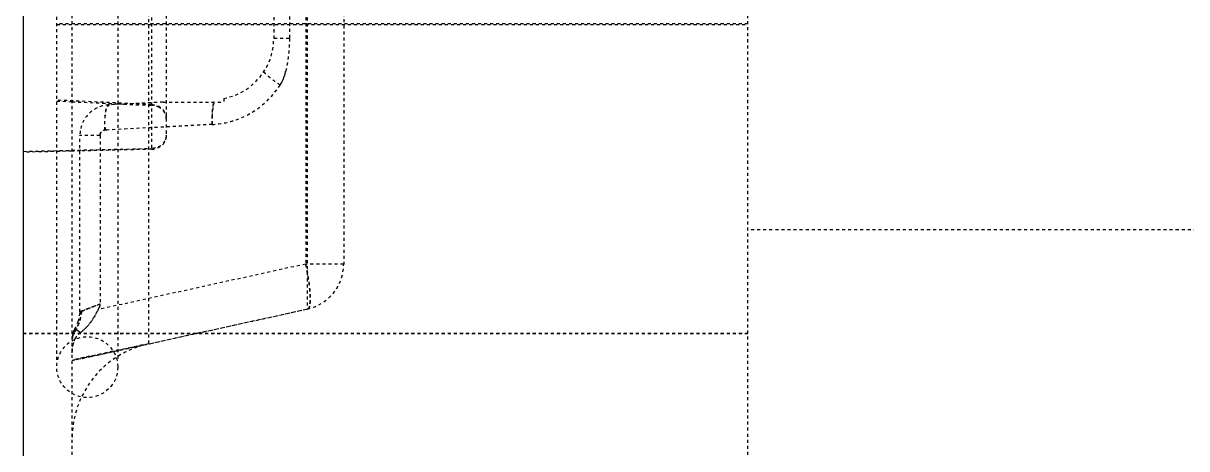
# Model space of a CAD drawing. Header units: millimetres. Extents: x 2748 to 3320, y 1427 to 1884.
# Drawn here: x 3199.16 to 3237.53, y 1583.32 to 1597.34 of the extents above; entities that cross this region are included whole.
import ezdxf

# ---------------------------------------------------------------- set-up
doc = ezdxf.new("R2010")
doc.units = ezdxf.units.MM
doc.linetypes.add('HIDDEN', pattern=[0.2, 0.1, -0.1])
doc.layers.add('21', color=7, linetype='Continuous')

msp = doc.modelspace()

# ---------------------------------------------------------------- linework, layer by layer
at = {"layer": '21', "color": 8, "linetype": 'HIDDEN'}
for p, q in [((3200.269, 1586.253), (3200.269, 1773.081)), ((3202.279, 1759.399), (3202.279, 1586.253)), ((3203.407, 1646.734), (3203.394, 1593.191)), ((3203.881, 1646.605), (3203.881, 1593.632)), ((3200.771, 1579.116), (3200.771, 1615.899)), ((3209.729, 1615.476), (3209.729, 1589.407)), ((3203.306, 1586.783), (3203.306, 1613.475)), ((3208.529, 1613.337), (3208.529, 1587.926)), ((3208.477, 1613.148), (3208.477, 1589.407)), ((3207.424, 1612.745), (3207.424, 1596.846)), ((3207.938, 1612.765), (3207.939, 1596.846)), ((3223.06, 1561.116), (3223.06, 1598.961)), ((3223.06, 1597.331), (3200.269, 1597.331)), ((3200.269, 1597.303), (3223.06, 1597.303)), ((3207.938, 1596.846), (3207.424, 1596.846)), ((3205.774, 1594.869), (3205.774, 1594.747)), ((3203.407, 1594.665), (3200.269, 1594.811)), ((3200.269, 1594.782), (3200.771, 1594.759)), ((3200.771, 1594.759), (3201.986, 1594.702)), ((3203.774, 1594.747), (3201.984, 1594.653)), ((3201.986, 1594.702), (3202.48, 1594.68)), ((3202.48, 1594.68), (3203.407, 1594.637)), ((3203.774, 1594.747), (3205.774, 1594.747)), ((3205.392, 1594.008), (3201.838, 1593.822)), ((3201.031, 1587.832), (3201.031, 1593.65)), ((3201.694, 1593.65), (3201.031, 1593.65)), ((3201.694, 1593.65), (3201.694, 1588.093)), ((3199.164, 1593.122), (3203.394, 1593.219)), ((3200.771, 1593.13), (3199.164, 1593.093)), ((3201.043, 1593.136), (3200.771, 1593.13)), ((3203.394, 1593.191), (3201.043, 1593.136)), ((3269.864, 1590.538), (3223.06, 1590.538)), ((3208.477, 1589.407), (3201.636, 1587.908)), ((3209.729, 1589.407), (3208.477, 1589.407)), ((3200.771, 1586.227), (3208.54, 1587.927)), ((3203.369, 1586.794), (3208.529, 1587.926)), ((3208.541, 1587.927), (3208.529, 1587.926)), ((3200.82, 1587.192), (3200.771, 1586.955)), ((3200.869, 1587.284), (3200.82, 1587.192)), ((3199.164, 1587.133), (3223.06, 1587.133)), ((3223.06, 1587.106), (3199.164, 1587.106)), ((3203.306, 1586.78), (3203.369, 1586.794)), ((3203.306, 1586.782), (3200.771, 1586.243)), ((3201.409, 1586.379), (3202.112, 1586.529)), ((3201.415, 1586.367), (3202.165, 1586.531)), ((3202.112, 1586.529), (3202.166, 1586.54)), ((3202.165, 1586.531), (3203.306, 1586.78)), ((3202.166, 1586.54), (3203.306, 1586.782)), ((3200.771, 1586.243), (3200.901, 1586.271)), ((3200.771, 1586.227), (3200.907, 1586.257)), ((3200.901, 1586.271), (3201.409, 1586.379)), ((3200.907, 1586.257), (3201.415, 1586.367))]:
    msp.add_line(p, q, dxfattribs=at)
at = {"layer": '21', "color": 7, "linetype": 'Continuous'}
msp.add_line((3199.164, 1657.251), (3199.164, 1507.826), dxfattribs=at)
at = {"layer": '21', "color": 8, "linetype": 'HIDDEN'}
msp.add_lwpolyline([(3201.031, 1587.832), (3201.03, 1587.803), (3200.976, 1587.525), (3200.866, 1587.286)], dxfattribs=at)
msp.add_circle((3201.274, 1586.01), 1.005, dxfattribs=at)
for centre, radius, start, end in [((3205.414, 1596.846), 2.01, 280.3231, 0), ((3205.243, 1596.849), 2.845, 273.0011, 327.1605), ((3205.237, 1596.877), 2.873, 273.0969, 291.1117), ((3202.028, 1593.649), 0.996, 171.043, 179.9577), ((3208.215, 1589.407), 1.514, 281.9649, 359.979), ((2643.465, 4149.823), 2623.473, 282.264843, 282.438292), ((3206.563, 1594.552), 9.232, 232.9344, 233.3151), ((3201.355, 1586.905), 0.585, 154.4284, 166.6818), ((3203.973, 1583.651), 3.201, 102.0251, 180.0125)]:
    msp.add_arc(centre, radius, start, end, dxfattribs=at)
for points, knots in [([(3207.939, 1596.846), (3207.938, 1596.582), (3207.91, 1596.184), (3207.802, 1595.667), (3207.705, 1595.417), (3207.633, 1595.306)], [0, 0, 0, 0, 0.499775, 0.750459, 1, 1, 1, 1]), ([(3207.633, 1595.306), (3207.557, 1595.359), (3207.42, 1595.457), (3207.265, 1595.577), (3207.173, 1595.658), (3207.13, 1595.702), (3207.108, 1595.73), (3207.1, 1595.751), (3207.103, 1595.756)], [0, 0, 0, 0, 0.395001, 0.7194, 0.836729, 0.921308, 0.974349, 1, 1, 1, 1]), ([(3207.633, 1595.306), (3207.556, 1595.36), (3207.418, 1595.459), (3207.248, 1595.59), (3207.146, 1595.684), (3207.107, 1595.731), (3207.1, 1595.752), (3207.103, 1595.756)], [0, 0, 0, 0, 0.40088, 0.725422, 0.923694, 0.975087, 1, 1, 1, 1]), ([(3201.983, 1594.654), (3201.76, 1594.642), (3201.307, 1594.458), (3201.078, 1594.026), (3201.043, 1593.804)], [0, 0, 0, 0, 0.499683, 1, 1, 1, 1]), ([(3201.877, 1593.824), (3201.869, 1593.879), (3201.86, 1593.988), (3201.848, 1594.145), (3201.866, 1594.287), (3201.879, 1594.409), (3201.888, 1594.5), (3201.914, 1594.558), (3201.935, 1594.591), (3201.96, 1594.618), (3201.973, 1594.637), (3202.005, 1594.651), (3201.988, 1594.654), (3201.984, 1594.653)], [0, 0, 0, 0, 0.191579, 0.371437, 0.535411, 0.677159, 0.79339, 0.84417, 0.890361, 0.930362, 0.962995, 0.985047, 1, 1, 1, 1]), ([(3201.855, 1593.823), (3201.853, 1593.931), (3201.854, 1594.127), (3201.878, 1594.391), (3201.906, 1594.552), (3201.955, 1594.652), (3201.983, 1594.653)], [0, 0, 0, 0, 0.379273, 0.690981, 0.901462, 1, 1, 1, 1]), ([(3203.407, 1594.665), (3203.529, 1594.66), (3203.769, 1594.572), (3203.881, 1594.335), (3203.881, 1594.224)], [0, 0, 0, 0, 0.523357, 1, 1, 1, 1]), ([(3203.881, 1594.195), (3203.881, 1594.27), (3203.834, 1594.425), (3203.714, 1594.533), (3203.645, 1594.571)], [0, 0, 0, 0, 0.485192, 1, 1, 1, 1]), ([(3205.391, 1594.008), (3205.388, 1594.153), (3205.391, 1594.357), (3205.419, 1594.604), (3205.439, 1594.706), (3205.453, 1594.747)], [0, 0, 0, 0, 0.583369, 0.822538, 1, 1, 1, 1]), ([(3205.416, 1594.569), (3205.413, 1594.55), (3205.403, 1594.466), (3205.397, 1594.381), (3205.394, 1594.315)], [0, 0, 0, 0, 0.227707, 1, 1, 1, 1]), ([(3205.453, 1594.747), (3205.449, 1594.736), (3205.432, 1594.677), (3205.422, 1594.617), (3205.416, 1594.569)], [0, 0, 0, 0, 0.205424, 1, 1, 1, 1]), ([(3205.394, 1594.315), (3205.393, 1594.29), (3205.39, 1594.188), (3205.39, 1594.085), (3205.391, 1594.008)], [0, 0, 0, 0, 0.244811, 1, 1, 1, 1]), ([(3201.929, 1593.826), (3201.875, 1593.83), (3201.755, 1593.82), (3201.694, 1593.704), (3201.694, 1593.65)], [0, 0, 0, 0, 0.501497, 1, 1, 1, 1]), ([(3201.694, 1593.65), (3201.694, 1593.69), (3201.724, 1593.769), (3201.798, 1593.82), (3201.838, 1593.822)], [0, 0, 0, 0, 0.500891, 1, 1, 1, 1]), ([(3203.881, 1593.661), (3203.881, 1593.605), (3203.855, 1593.488), (3203.709, 1593.292), (3203.518, 1593.222), (3203.394, 1593.219)], [0, 0, 0, 0, 0.236017, 0.481771, 1, 1, 1, 1]), ([(3203.394, 1593.191), (3203.518, 1593.194), (3203.709, 1593.263), (3203.855, 1593.459), (3203.881, 1593.576), (3203.881, 1593.632)], [0, 0, 0, 0, 0.518222, 0.763979, 1, 1, 1, 1]), ([(3208.54, 1587.927), (3208.557, 1587.931), (3208.593, 1587.972), (3208.615, 1588.065), (3208.628, 1588.207), (3208.623, 1588.485), (3208.577, 1588.892), (3208.515, 1589.231), (3208.477, 1589.407)], [0, 0, 0, 0, 0.034643, 0.095029, 0.189605, 0.316899, 0.644256, 1, 1, 1, 1]), ([(3208.477, 1589.407), (3208.515, 1589.231), (3208.577, 1588.892), (3208.623, 1588.485), (3208.628, 1588.207), (3208.615, 1588.065), (3208.593, 1587.972), (3208.557, 1587.931), (3208.54, 1587.927)], [0, 0, 0, 0, 0.355768, 0.683134, 0.810375, 0.90493, 0.965381, 1, 1, 1, 1]), ([(3201.694, 1588.087), (3201.624, 1588.061), (3201.492, 1588.013), (3201.313, 1587.944), (3201.175, 1587.888), (3201.095, 1587.859), (3201.065, 1587.845)], [0, 0, 0, 0, 0.334437, 0.624993, 0.852185, 1, 1, 1, 1]), ([(3201.096, 1587.857), (3201.175, 1587.891), (3201.375, 1587.966), (3201.574, 1588.043), (3201.694, 1588.087)], [0, 0, 0, 0, 0.399952, 1, 1, 1, 1]), ([(3201.065, 1587.845), (3201.064, 1587.796), (3201.045, 1587.594), (3200.974, 1587.396), (3200.892, 1587.266)], [0, 0, 0, 0, 0.240902, 1, 1, 1, 1]), ([(3201.065, 1587.845), (3201.066, 1587.797), (3201.053, 1587.594), (3200.981, 1587.393), (3200.894, 1587.265)], [0, 0, 0, 0, 0.238246, 1, 1, 1, 1]), ([(3201.084, 1587.858), (3201.081, 1587.807), (3201.058, 1587.598), (3200.987, 1587.393), (3200.905, 1587.256)], [0, 0, 0, 0, 0.243781, 1, 1, 1, 1]), ([(3201.065, 1587.845), (3201.06, 1587.843), (3201.052, 1587.84), (3201.041, 1587.836), (3201.036, 1587.833), (3201.031, 1587.833), (3201.031, 1587.832)], [0, 0, 0, 0, 0.435085, 0.74899, 0.936526, 1, 1, 1, 1]), ([(3201.047, 1587.149), (3201.178, 1587.244), (3201.404, 1587.483), (3201.559, 1587.766), (3201.636, 1587.908)], [0, 0, 0, 0, 0.498897, 1, 1, 1, 1]), ([(3201.636, 1587.908), (3201.559, 1587.766), (3201.407, 1587.48), (3201.178, 1587.244), (3201.048, 1587.149)], [0, 0, 0, 0, 0.500962, 1, 1, 1, 1]), ([(3200.917, 1587.247), (3200.893, 1587.222), (3200.813, 1587.115), (3200.771, 1586.979), (3200.771, 1586.882)], [0, 0, 0, 0, 0.264823, 1, 1, 1, 1]), ([(3200.892, 1587.266), (3200.885, 1587.271), (3200.877, 1587.279), (3200.868, 1587.283), (3200.866, 1587.286), (3200.866, 1587.286)], [0, 0, 0, 0, 0.744358, 0.935896, 1, 1, 1, 1]), ([(3200.868, 1587.284), (3200.87, 1587.283), (3200.877, 1587.277), (3200.885, 1587.271), (3200.892, 1587.266)], [0, 0, 0, 0, 0.160212, 1, 1, 1, 1]), ([(3200.894, 1587.265), (3200.901, 1587.259), (3200.936, 1587.233), (3200.971, 1587.207), (3200.998, 1587.186)], [0, 0, 0, 0, 0.205201, 1, 1, 1, 1]), ([(3201.047, 1587.149), (3201.023, 1587.166), (3200.981, 1587.201), (3200.937, 1587.231), (3200.917, 1587.247)], [0, 0, 0, 0, 0.542428, 1, 1, 1, 1]), ([(3201.047, 1587.149), (3200.987, 1587.106), (3200.822, 1586.913), (3200.771, 1586.655), (3200.771, 1586.482)], [0, 0, 0, 0, 0.30072, 1, 1, 1, 1]), ([(3200.771, 1586.482), (3200.771, 1586.515), (3200.779, 1586.675), (3200.818, 1586.837), (3200.879, 1586.95)], [0, 0, 0, 0, 0.203199, 1, 1, 1, 1]), ([(3200.879, 1586.95), (3200.889, 1586.969), (3200.934, 1587.044), (3200.994, 1587.111), (3201.048, 1587.149)], [0, 0, 0, 0, 0.244852, 1, 1, 1, 1])]:
    msp.add_open_spline(points, degree=3, knots=knots, dxfattribs=at)
for points in [[(3207.633, 1595.306), (3207.72, 1595.442), (3207.774, 1595.598), (3207.814, 1595.754)], [(3203.645, 1594.571), (3203.573, 1594.61), (3203.489, 1594.633), (3203.407, 1594.637)], [(3201.636, 1587.908), (3201.666, 1587.965), (3201.694, 1588.028), (3201.694, 1588.093)], [(3201.694, 1588.089), (3201.694, 1588.026), (3201.666, 1587.964), (3201.636, 1587.908)], [(3201.065, 1587.845), (3201.075, 1587.851), (3201.085, 1587.855), (3201.096, 1587.857)], [(3200.894, 1587.265), (3200.817, 1587.169), (3200.771, 1587.04), (3200.771, 1586.917)], [(3200.894, 1587.265), (3200.868, 1587.232), (3200.846, 1587.196), (3200.827, 1587.158)], [(3200.905, 1587.256), (3200.897, 1587.263), (3200.888, 1587.269), (3200.879, 1587.274)], [(3200.786, 1587.04), (3200.776, 1587), (3200.771, 1586.958), (3200.771, 1586.917)]]:
    msp.add_open_spline(points, degree=3, dxfattribs=at)

doc.saveas('drawing.dxf')
